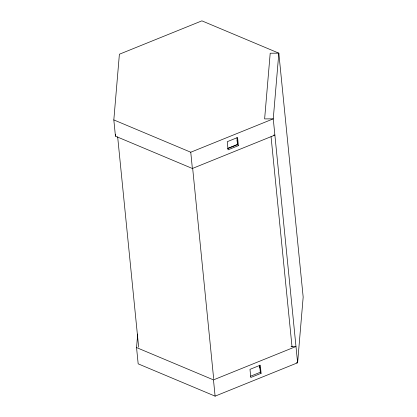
<?xml version="1.0" encoding="UTF-8"?>
<svg xmlns="http://www.w3.org/2000/svg" width="417" height="417" viewBox="0 0 417 417"><rect width="100%" height="100%" fill="white"/><g stroke="black" fill="none" stroke-linecap="round" stroke-linejoin="round"><path stroke-width="0.63" d="M273.651 135.124L274.881 135.113L192.378 168.489L115.446 136.177L113.825 119.914L119.392 54.226L201.896 20.85L278.827 53.162L303.175 297.086L297.608 362.774L215.104 396.15L138.173 363.838L136.547 347.575L137.693 334.053M115.446 136.177L115.613 134.243M113.825 119.914L190.757 152.226L273.26 118.85L278.827 53.162L270.2 53.22L264.628 118.908L273.26 118.85L297.608 362.774L296.372 362.785M227.75 148.363L237.492 144.423L237.085 140.357M227.87 148.53L237.607 144.59L236.924 137.709M238.383 145.648L228.068 149.823L227.255 141.691L237.57 137.516L238.383 145.648L237.607 144.59M136.547 347.575L213.478 379.887L295.981 346.511L291.05 346.548M250.591 376.191L260.333 372.251L259.645 365.37M261.105 373.309L250.794 377.484L249.981 369.353L260.291 365.183L261.105 373.309L260.333 372.251M271.055 136.708L292.036 346.908M259.52 365.115L259.807 368.023M192.675 168.416L213.655 378.615M190.757 152.226L192.378 168.489M213.478 379.887L215.104 396.15M117.667 136.912L138.647 347.111"/></g></svg>
